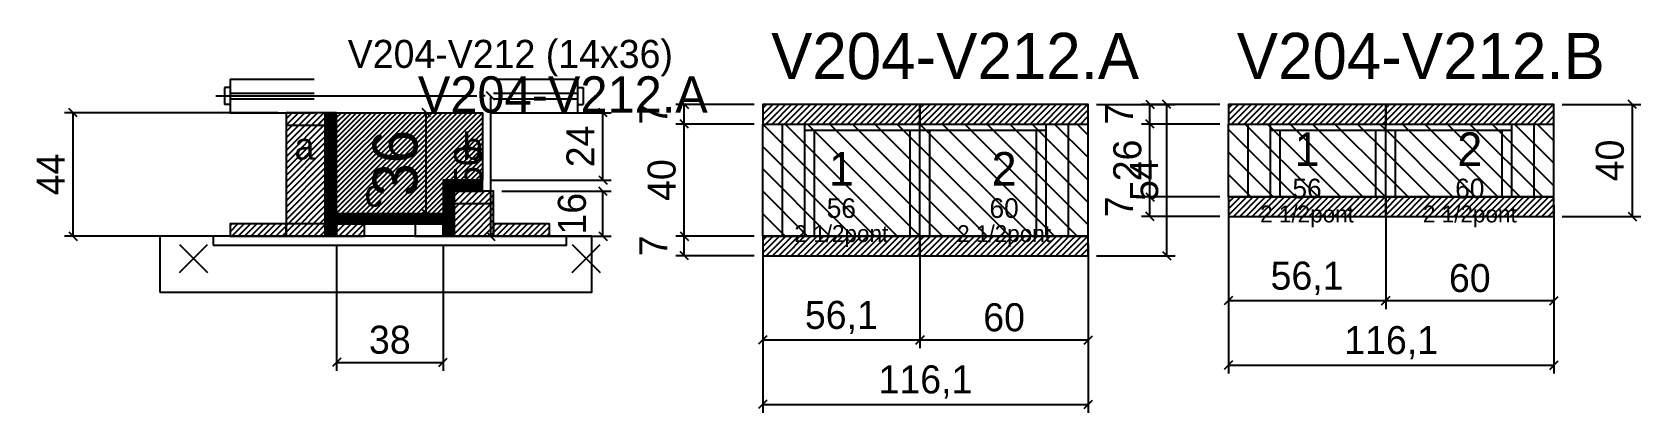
# Model space of a CAD drawing. Extents: x -69 to 505, y -103 to 33.
import ezdxf
from ezdxf.enums import TextEntityAlignment as Align

# ---------------------------------------------------------------- set-up
doc = ezdxf.new("R2010")
doc.units = 0
for name, color, linetype in [('5', 5, 'Continuous'), ('barrote', 126, 'Continuous'), ('CONCRETO', 251, 'Continuous'), ('COTA', 241, 'Continuous'), ('Cota Seção (2x)', 241, 'Continuous'), ('detalhes', 7, 'Continuous'), ('Hachura', 251, 'Continuous'), ('Madeira', 126, 'Continuous'), ('NOMENCLATURA', 7, 'Continuous'), ('Painéis', 200, 'Continuous'), ('presilha', 224, 'Continuous'), ('Reaproveitamento', 30, 'Continuous'), ('SARR_2.2x7', 40, 'Continuous'), ('SARR_3.5x7', 81, 'Continuous'), ('SCO-___-LAJ', 224, 'Continuous'), ('TENSOR', 224, 'Continuous'), ('texto', 7, 'Continuous'), ('Texto Seção', 7, 'Continuous')]:
    doc.layers.add(name, color=color, linetype=linetype)
doc.dimstyles.new('PAINEL', dxfattribs={"dimtxt": 10, "dimasz": 3, "dimexe": 3, "dimexo": 3, "dimgap": 3, "dimtad": 1, "dimblk": 'OBLIQUE', "dimblk1": 'OBLIQUE', "dimcen": 2.5, "dimclrd": 4, "dimclre": 4, "dimclrt": 240, "dimazin": 3, "dimtfac": 1, "dimtmove": 0, "dimatfit": 3})
doc.dimstyles.new('SECAO2X', dxfattribs={"dimtxt": 16, "dimasz": 3, "dimexe": 3, "dimexo": 3, "dimgap": 3, "dimtad": 1, "dimblk": 'OBLIQUE', "dimblk1": 'OBLIQUE', "dimcen": 2.5, "dimclrd": 4, "dimclre": 4, "dimclrt": 240, "dimazin": 3, "dimtfac": 1, "dimtmove": 0, "dimatfit": 3})

# ---------------------------------------------------------------- blocks, each defined once
blk = doc.blocks.new('_OBLIQUE')
at = {"color": 0, "linetype": 'BYBLOCK'}
blk.add_line((-0.5, -0.5), (0.5, 0.5), dxfattribs=at)

msp = doc.modelspace()

# ---------------------------------------------------------------- hatches: boundary and pattern name
at = {"layer": 'COTA'}
h = msp.add_hatch(dxfattribs=at)
h.set_pattern_fill('ANSI31', scale=0.5)
h.paths.add_polyline_path([(192, 0), (248.1, 0), (248.1, 7), (192, 7)])
h = msp.add_hatch(dxfattribs=at)
h.set_pattern_fill('ANSI31', scale=0.5)
h.paths.add_polyline_path([(248.1, 0), (308.1, 0), (308.1, 7), (248.1, 7)])
h = msp.add_hatch(dxfattribs=at)
h.set_pattern_fill('ANSI31', scale=0.5)
h.paths.add_polyline_path([(358.1, 0), (414.2, 0), (414.2, 7), (358.1, 7)])
h = msp.add_hatch(dxfattribs=at)
h.set_pattern_fill('ANSI31', scale=0.5)
h.paths.add_polyline_path([(414.2, 0), (474.2, 0), (474.2, 7), (414.2, 7)])
h = msp.add_hatch(dxfattribs=at)
h.set_pattern_fill('ANSI31', scale=0.4)
h.paths.add_polyline_path([(40, -32), (40, 4), (92, 4), (92, -20), (78, -20), (78, -32)])
h = msp.add_hatch(dxfattribs=at)
h.set_pattern_fill('ANSI31', scale=0.5)
h.paths.add_polyline_path([(358.1, -33), (414.2, -33), (414.2, -26), (358.1, -26)])
h = msp.add_hatch(dxfattribs=at)
h.set_pattern_fill('ANSI31', scale=0.5)
h.paths.add_polyline_path([(414.2, -33), (474.2, -33), (474.2, -26), (414.2, -26)])
h = msp.add_hatch(dxfattribs=at)
h.set_pattern_fill('ANSI31', scale=0.5)
h.paths.add_polyline_path([(192, -47), (248.1, -47), (248.1, -40), (192, -40)])
h = msp.add_hatch(dxfattribs=at)
h.set_pattern_fill('ANSI31', scale=0.5)
h.paths.add_polyline_path([(248.1, -47), (308.1, -47), (308.1, -40), (248.1, -40)])
at = {"layer": 'Hachura'}
h = msp.add_hatch(dxfattribs=at)
h.set_pattern_fill('ANSI31', scale=0.5)
h.paths.add_polyline_path([(22, -40), (36, -40), (36, 4), (22, 4)])
h = msp.add_hatch(dxfattribs=at)
h.set_pattern_fill('ANSI31', scale=0.5)
h.paths.add_polyline_path([(22, -0.4), (36, -0.4), (36, 4), (22, 4)])
h = msp.add_hatch(dxfattribs=at)
h.set_pattern_fill('SOLID')
h.paths.add_polyline_path([(36, -40), (40, -40), (40, 4), (36, 4)])
h = msp.add_hatch(dxfattribs=at)
h.set_pattern_fill('SOLID')
h.paths.add_polyline_path([(78, -24), (92, -24), (92, -20), (78, -20)])
h = msp.add_hatch(dxfattribs=at)
h.set_pattern_fill('SOLID')
h.paths.add_polyline_path([(78, -40), (82, -40), (82, -24), (78, -24)])
h = msp.add_hatch(dxfattribs=at)
h.set_pattern_fill('ANSI31', scale=0.5)
h.paths.add_polyline_path([(82, -40), (96, -40), (96, -24), (82, -24)])
h = msp.add_hatch(dxfattribs=at)
h.set_pattern_fill('ANSI31', scale=0.5)
h.paths.add_polyline_path([(82, -28.4), (96, -28.4), (96, -24), (82, -24)])
h = msp.add_hatch(dxfattribs=at)
h.set_pattern_fill('SOLID')
h.paths.add_polyline_path([(40, -35.6), (78, -35.6), (78, -32), (40, -32)])
h = msp.add_hatch(dxfattribs=at)
h.set_pattern_fill('ANSI31', scale=0.5)
h.paths.add_polyline_path([(2, -40), (22, -40), (22, -35.6), (2, -35.6)])
h = msp.add_hatch(dxfattribs=at)
h.set_pattern_fill('ANSI31', scale=0.5)
h.paths.add_polyline_path([(40, -40), (50, -40), (50, -35.6), (40, -35.6)])
h = msp.add_hatch(dxfattribs=at)
h.set_pattern_fill('ANSI31', scale=0.5)
h.paths.add_polyline_path([(96, -40), (116, -40), (116, -35.6), (96, -35.6)])

# ---------------------------------------------------------------- linework, layer by layer
for p, q in [((0, 13), (0, 7)), ((2, 13), (0, 13)), ((2, 16), (32, 16)), ((2, 16), (2, 4)), ((96, 16), (126, 16)), ((126, 16), (126, 4)), ((126, 13), (128, 13)), ((128, 13), (128, 7)), ((2, 7), (0, 7)), ((2, 11), (32, 11)), ((2, 9), (32, 9)), ((96, 11), (126, 11)), ((96, 9), (126, 9)), ((126, 7), (128, 7)), ((2, 4), (32, 4)), ((96, 4), (126, 4))]:
    msp.add_line(p, q)
at = {"layer": 'barrote'}
msp.add_lwpolyline([(-23, -60), (131, -60), (131, -40), (-23, -40)], close=True, dxfattribs=at)
at = {"layer": 'CONCRETO'}
msp.add_lwpolyline([(40, -32), (40, 4), (92, 4), (92, -20), (78, -20), (78, -32)], close=True, dxfattribs=at)
at = {"layer": 'Madeira'}
for points in [[(22, -40), (36, -40), (36, 4), (22, 4)], [(22, -0.4), (36, -0.4), (36, 4), (22, 4)], [(82, -40), (96, -40), (96, -24), (82, -24)], [(82, -28.4), (96, -28.4), (96, -24), (82, -24)], [(2, -40), (22, -40), (22, -35.6), (2, -35.6)], [(22, -40), (36, -40), (36, -35.6), (22, -35.6)], [(40, -40), (50, -40), (50, -35.6), (40, -35.6)], [(68, -40), (78, -40), (78, -35.6), (68, -35.6)], [(96, -40), (116, -40), (116, -35.6), (96, -35.6)]]:
    msp.add_lwpolyline(points, close=True, dxfattribs=at)
at = {"layer": 'Painéis'}
for p, q in [((192, 0), (248.1, 0)), ((192, -40), (192, 0)), ((248.1, -40), (248.1, 0)), ((248.1, -40), (248.1, 0)), ((248.1, 0), (308.1, 0)), ((248.1, -40), (248.1, 0)), ((308.1, -40), (308.1, 0)), ((358.1, 0), (414.2, 0)), ((358.1, -26), (358.1, 0)), ((414.2, -26), (414.2, 0)), ((414.2, -26), (414.2, 0)), ((414.2, 0), (474.2, 0)), ((414.2, -26), (414.2, 0)), ((474.2, -26), (474.2, 0)), ((358.1, -26), (414.2, -26)), ((414.2, -26), (474.2, -26)), ((192, -40), (248.1, -40)), ((248.1, -40), (308.1, -40))]:
    msp.add_line(p, q, dxfattribs=at)
for points in [[(36, -40), (40, -40), (40, 4), (36, 4)], [(78, -24), (92, -24), (92, -20), (78, -20)], [(78, -40), (82, -40), (82, -24), (78, -24)], [(40, -35.6), (78, -35.6), (78, -32), (40, -32)]]:
    msp.add_lwpolyline(points, close=True, dxfattribs=at)
at = {"layer": 'presilha'}
for p, q in [((-16, -53), (-6, -43)), ((-16, -43), (-6, -53)), ((124, -53), (134, -43)), ((124, -43), (134, -53))]:
    msp.add_line(p, q, dxfattribs=at)
at = {"layer": 'Reaproveitamento', "color": 30}
for p, q in [((232, -40), (192, 0)), ((240, -40), (200, 0)), ((248, -40), (208, 0)), ((248.1, -32.1), (216, 0)), ((248.1, -24.1), (224, 0)), ((248.1, -16.1), (232, 0)), ((248.1, -8.1), (240, 0)), ((248.1, -0.1), (248, 0)), ((288.1, -40), (248.1, 0)), ((296.1, -40), (256.1, 0)), ((304.1, -40), (264.1, 0)), ((308.1, -36), (272.1, 0)), ((308.1, -28), (280.1, 0)), ((308.1, -20), (288.1, 0)), ((308.1, -12), (296.1, 0)), ((308.1, -4), (304.1, 0)), ((390.1, -26), (364.1, 0)), ((398.1, -26), (372.1, 0)), ((406.1, -26), (380.1, 0)), ((414.1, -26), (388.1, 0)), ((414.2, -18.1), (396.1, 0)), ((414.2, -10.1), (404.1, 0)), ((414.2, -2.1), (412.1, 0)), ((446.2, -26), (420.2, 0)), ((454.2, -26), (428.2, 0)), ((462.2, -26), (436.2, 0)), ((470.2, -26), (444.2, 0)), ((474.2, -22), (452.2, 0)), ((474.2, -14), (460.2, 0)), ((474.2, -6), (468.2, 0)), ((382.1, -26), (358.1, -2)), ((438.2, -26), (414.2, -2)), ((224, -40), (192, -8)), ((280.1, -40), (248.1, -8)), ((374.1, -26), (358.1, -10)), ((430.2, -26), (414.2, -10)), ((216, -40), (192, -16)), ((272.1, -40), (248.1, -16)), ((366.1, -26), (358.1, -18)), ((422.2, -26), (414.2, -18)), ((208, -40), (192, -24)), ((264.1, -40), (248.1, -24)), ((358.1, -26), (358.1, -26)), ((414.2, -26), (414.2, -26)), ((200, -40), (192, -32)), ((256.1, -40), (248.1, -32)), ((192, -40), (192, -40)), ((248.1, -40), (248.1, -40))]:
    msp.add_line(p, q, dxfattribs=at)
at = {"layer": 'SARR_2.2x7'}
for p, q in [((199, -40), (199, 0)), ((301.1, -40), (301.1, 0)), ((365.1, -26), (365.1, 0)), ((467.2, -26), (467.2, 0)), ((207, -2.2), (248.1, -2.2)), ((248.1, -2.2), (293.1, -2.2)), ((373.1, -2.2), (414.2, -2.2)), ((414.2, -2.2), (459.2, -2.2))]:
    msp.add_line(p, q, dxfattribs=at)
at = {"layer": 'SARR_3.5x7'}
for p, q in [((207, -40), (207, 0)), ((248.1, -40), (248.1, 0)), ((248.1, -40), (248.1, 0)), ((293.1, -40), (293.1, 0)), ((373.1, -26), (373.1, 0)), ((414.2, -26), (414.2, 0)), ((414.2, -26), (414.2, 0)), ((459.2, -26), (459.2, 0)), ((210.5, -40), (210.5, -2.2)), ((244.6, -40), (244.6, -2.2)), ((251.6, -40), (251.6, -2.2)), ((289.6, -40), (289.6, -2.2)), ((376.6, -26), (376.6, -2.2)), ((410.7, -26), (410.7, -2.2)), ((417.7, -26), (417.7, -2.2)), ((455.7, -26), (455.7, -2.2)), ((373.1, -26), (376.6, -26)), ((410.7, -26), (414.2, -26)), ((414.2, -26), (417.7, -26)), ((455.7, -26), (459.2, -26)), ((207, -40), (210.5, -40)), ((244.6, -40), (248.1, -40)), ((248.1, -40), (251.6, -40)), ((289.6, -40), (293.1, -40))]:
    msp.add_line(p, q, dxfattribs=at)
at = {"layer": 'SCO-___-LAJ'}
for points in [[(192, 0), (248.1, 0), (248.1, 7), (192, 7)], [(248.1, 0), (308.1, 0), (308.1, 7), (248.1, 7)], [(358.1, 0), (414.2, 0), (414.2, 7), (358.1, 7)], [(414.2, 0), (474.2, 0), (474.2, 7), (414.2, 7)], [(358.1, -33), (414.2, -33), (414.2, -26), (358.1, -26)], [(414.2, -33), (474.2, -33), (474.2, -26), (414.2, -26)], [(-4, -43.2), (122, -43.2), (122, -40), (-4, -40)], [(192, -47), (248.1, -47), (248.1, -40), (192, -40)], [(248.1, -47), (308.1, -47), (308.1, -40), (248.1, -40)]]:
    msp.add_lwpolyline(points, close=True, dxfattribs=at)
at = {"layer": 'TENSOR'}
msp.add_line((-3, 10), (90, 10), dxfattribs=at)

# ---------------------------------------------------------------- texts
at = {"layer": '5'}
for s, height, p in [('1', 12, (386.15, -9)), ('2', 12, (444.2, -9)), ('1', 12, (220.05, -16)), ('2', 12, (278.1, -16)), ('56', 7, (386.15, -23)), ('60', 7, (444.2, -23)), ('56', 7, (220.05, -30)), ('60', 7, (278.1, -30))]:
    msp.add_text(s, height=height, dxfattribs=at).set_placement(p, align=Align.MIDDLE_CENTER)
at = {"layer": 'detalhes'}
for s, p in [('a', (25, -12.7)), ('b', (85, -12.7)), ('c', (50, -29.5))]:
    msp.add_text(s, height=9.6, dxfattribs=at).set_placement(p)
at = {"layer": 'NOMENCLATURA'}
for s, p in [('V204-V212.A', (195, 16)), ('V204-V212.B', (361.1, 16))]:
    msp.add_text(s, height=16.5, dxfattribs=at).set_placement(p)
at = {"layer": 'texto', "char_height": 6, "attachment_point": 5}
for insert in [(386.15, -33), (444.2, -33), (220.05, -40), (278.1, -40)]:
    msp.add_mtext('2 1/2pont', dxfattribs=dict(at, insert=insert))
at = {"layer": 'Texto Seção'}
for s, height, p in [('V204-V212 (14x36)', 10, (44, 20)), ('V204-V212.A', 13, (69, 4))]:
    msp.add_text(s, height=height, dxfattribs=at).set_placement(p)

# ---------------------------------------------------------------- dimensions: what is measured, and where the dimension line sits
at = {"layer": 'COTA'}
for base, p1, p2 in [((95, -40), (96, -40), (96, 10)), ((164, 0), (192, 0), (192, 7)), ((336.1, -47), (308.1, -47), (308.1, 7)), ((330.1, 0), (358.1, 0), (358.1, 7)), ((502.2, -33), (474.2, -33), (474.2, 7)), ((-54, -40), (2, -40), (22, 4)), ((135, -20), (92, -20), (92, 4)), ((164, -40), (192, -40), (192, 0)), ((330.1, -26), (358.1, -26), (358.1, 0)), ((135, -40), (96, -40), (96, -24)), ((330.1, -33), (358.1, -33), (358.1, -26)), ((164, -47), (192, -47), (192, -40))]:
    msp.add_linear_dim(base=base, p1=p1, p2=p2, angle=90, dimstyle='PAINEL', dxfattribs=at).render()
for base, p1, p2 in [((358.1, -63), (358.1, -26), (414.2, -26)), ((358.1, -86), (358.1, -26), (474.2, -26)), ((414.2, -63), (414.2, -26), (474.2, -26)), ((40, -85), (40, -40), (78, -40)), ((192, -77), (192, -40), (248.1, -40)), ((192, -100), (192, -40), (308.1, -40)), ((248.1, -77), (248.1, -40), (308.1, -40))]:
    msp.add_linear_dim(base=base, p1=p1, p2=p2, dimstyle='PAINEL', dxfattribs=at).render()
at = {"layer": 'Cota Seção (2x)'}
msp.add_linear_dim(base=(72, -32), p1=(40, -32), p2=(40, 4), angle=90, dimstyle='SECAO2X', dxfattribs=at).render()

doc.saveas('drawing.dxf')
